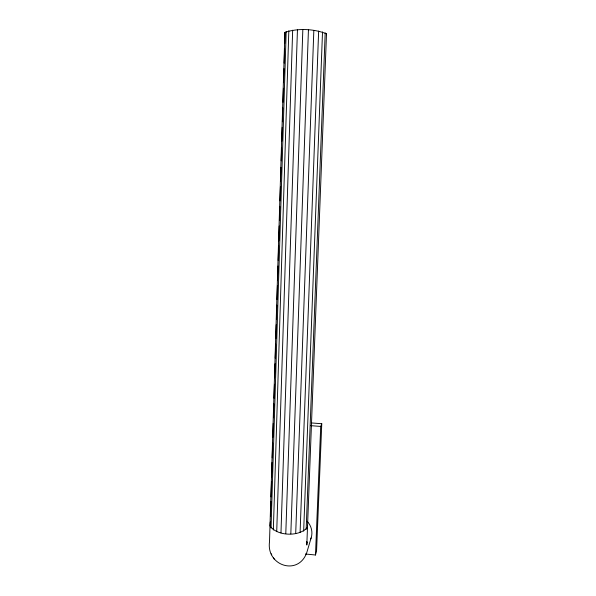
<?xml version="1.0" encoding="UTF-8"?>
<svg xmlns="http://www.w3.org/2000/svg" width="596" height="596" viewBox="0 0 596 596"><rect width="100%" height="100%" fill="white"/><g stroke="black" fill="none" stroke-linecap="round" stroke-linejoin="round"><path stroke-width="0.89" d="M307.469 525.285L307.462 527.385C299.281 536.966 277.282 536.34 269.988 525.963L270.279 522.014M306.94 543.083L306.858 541.712L306.813 545.035L326.511 33.786C313.846 28.742 297.836 28.057 284.903 32.385L269.511 541.771C266.084 566.021 298.834 576.399 306.918 552.12L311.119 537.942M270.442 516.427L270.897 501.534M271.038 496.878L271.485 481.985M271.627 477.329L272.081 462.436M272.216 457.788L272.67 442.888M272.841 437.308L273.259 423.346M273.43 417.759L273.855 403.797M274.018 398.21L274.443 384.249M274.644 377.737L275.061 363.769M275.233 358.189L275.657 344.227M275.821 338.64L276.246 324.678M276.417 319.091L276.842 305.13M277.006 299.542L277.431 285.581M277.602 280.001L278.019 266.032M278.19 260.452L278.645 245.559M278.786 240.903L279.233 226.011M279.405 220.423L279.822 206.462M279.993 200.874L280.418 186.913M280.589 181.333L281.007 167.364M281.208 160.853L281.603 147.823M281.796 141.304L282.221 127.343M282.392 121.755L282.809 107.794M282.981 102.214L283.405 88.245M283.569 82.665L283.994 68.704M284.165 63.116L284.583 49.155M284.754 43.568L284.903 32.385M271.046 528.056L286.177 31.506M273.333 530L288.814 30.761M276.723 531.662L292.658 30.202M280.977 532.913L297.441 29.875M285.789 533.666L302.828 29.8M290.826 533.852L308.43 29.986M295.705 533.472L313.831 30.426M300.086 532.548L318.637 31.081M303.655 531.148L322.518 31.901M306.165 529.382L325.192 32.825M305.39 554.004L315.485 555.003L320.708 426.431L321.765 423.734L311.73 422.959M321.765 423.734L316.565 551.017L315.485 555.003M326.392 34.724L326.511 33.786M310.732 425.663L320.708 426.431M271.15 553.751L271.746 554.787M273.527 557.901L274.235 559.13M307.163 521.254A17.94 16.546 27.4 0 1 310.479 539.559"/></g></svg>
